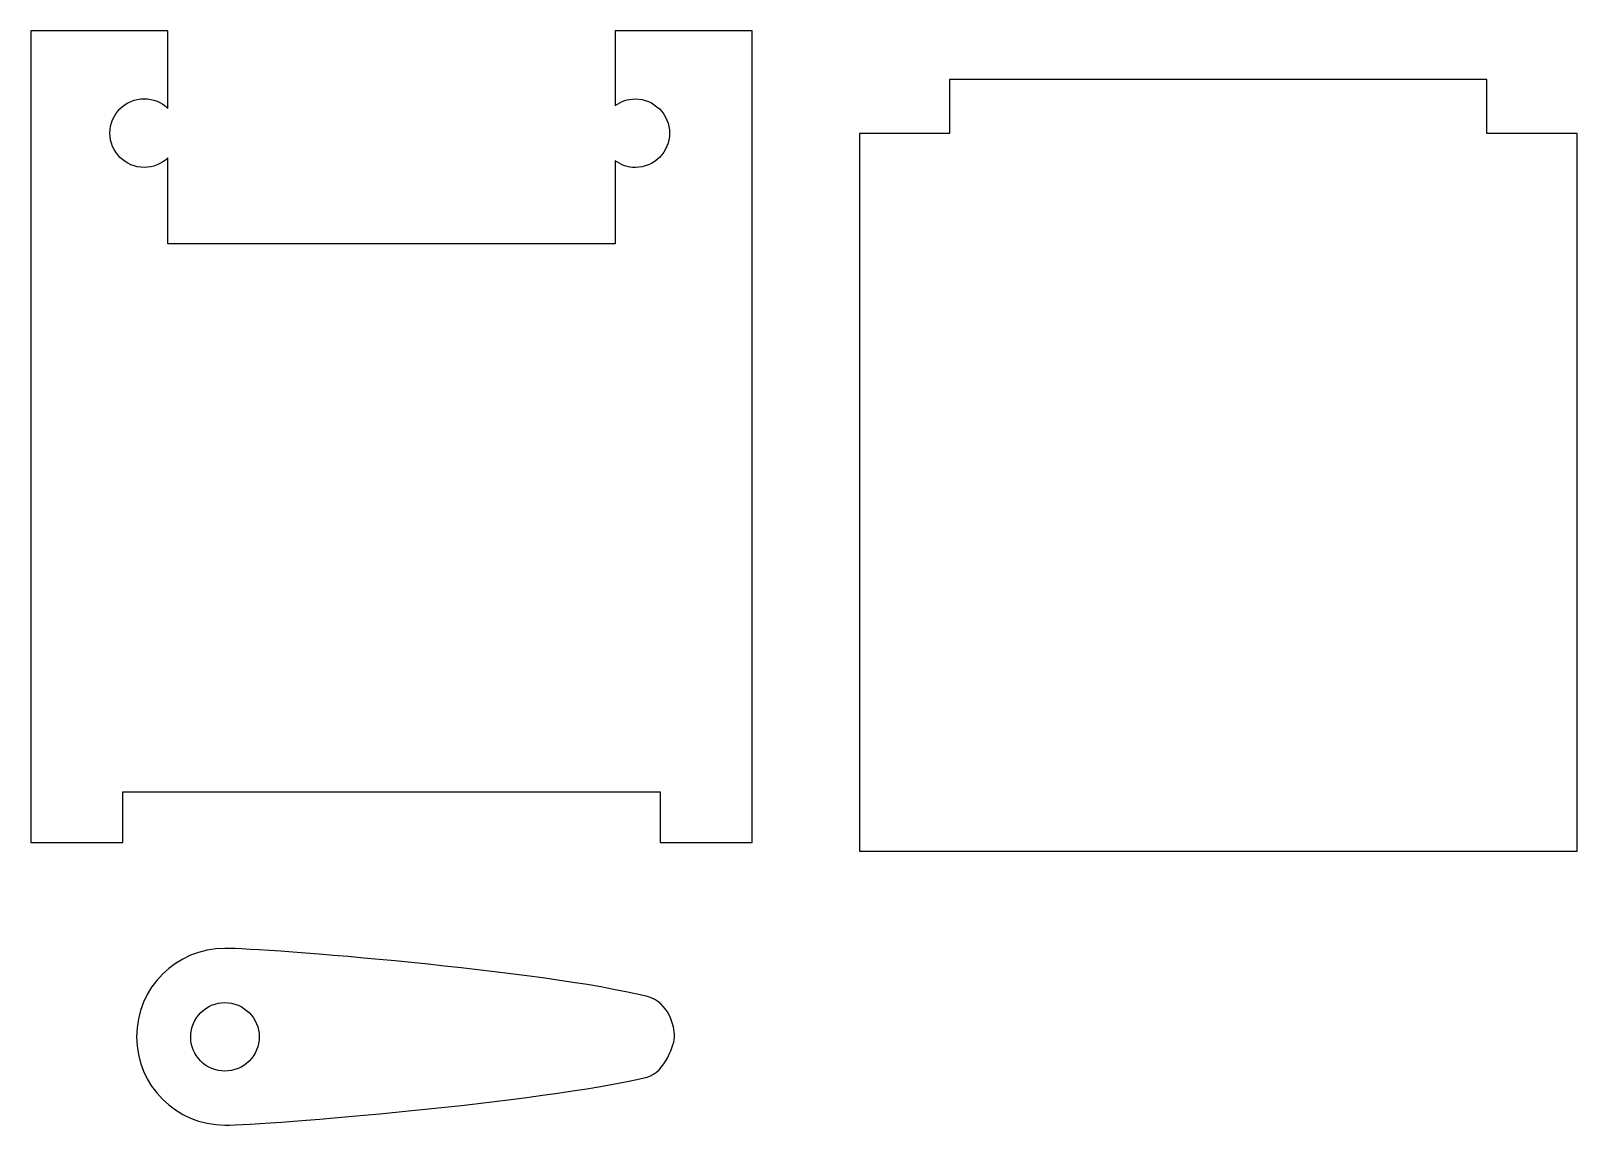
# Model space of a CAD drawing. Extents: x 0.1 to 85.8, y 0.1 to 60.8.
import ezdxf

# ---------------------------------------------------------------- set-up
doc = ezdxf.new("R2010")
doc.units = 0
doc.layers.add('Layer_1', color=7, linetype='CONTINUOUS')

msp = doc.modelspace()

# ---------------------------------------------------------------- linework, layer by layer
at = {"layer": 'Layer_1', "color": 7}
for p, q in [((0.1, 60.778914), (0.1, 15.779077)), ((7.700053, 60.778914), (0.1, 60.778914)), ((7.700053, 56.482535), (7.700053, 60.778914)), ((40.099624, 60.778914), (32.499571, 60.778914)), ((40.099624, 15.779077), (40.099624, 60.778914)), ((51.043645, 58.082762), (51.043645, 55.082945)), ((80.84337, 58.082762), (51.043645, 58.082762)), ((80.84337, 55.082945), (80.84337, 58.082762)), ((51.043645, 55.082945), (46.043434, 55.082945)), ((46.043434, 55.082945), (46.043434, 15.282791)), ((85.84358, 55.082945), (80.84337, 55.082945)), ((85.84358, 15.282791), (85.84358, 55.082945)), ((32.499571, 53.57677), (32.499571, 48.979117)), ((32.499571, 48.979117), (7.700053, 48.979117)), ((5.199947, 15.779077), (5.199947, 18.579422)), ((5.199947, 18.579422), (34.999678, 18.579422)), ((34.999678, 18.579422), (34.999678, 15.779077)), ((0.1, 15.779077), (5.199947, 15.779077)), ((34.999678, 15.779077), (40.099624, 15.779077)), ((46.043434, 15.282791), (85.84358, 15.282791)), ((12.758872, 4.991872), (12.758872, 4.991872)), ((35.797681, 5.043662), (35.797681, 5.043662))]:
    msp.add_line(p, q, dxfattribs=at)
for points in [[(32.499571, 60.778914), (32.499571, 60.778914), (32.499571, 56.637564), (32.499571, 56.637564)], [(4.482162, 55.11311), (4.482284, 56.165273), (5.332679, 57.018213), (6.381787, 57.01842)], [(6.381787, 57.01842), (6.873819, 57.017719), (7.346394, 56.825614), (7.700053, 56.482535)], [(32.499571, 56.637564), (32.823962, 56.877113), (33.216044, 57.006721), (33.618883, 57.007568)], [(33.618883, 57.007568), (34.121352, 57.007561), (34.603236, 56.807361), (34.95852, 56.451012)], [(34.95852, 56.451012), (35.313803, 56.094662), (35.51338, 55.611357), (35.513342, 55.107425)], [(6.381787, 53.207283), (5.332478, 53.20749), (4.481999, 54.060745), (4.482162, 55.11311)], [(35.513342, 55.107425), (35.51338, 54.603494), (35.313803, 54.120188), (34.95852, 53.763839)], [(7.700053, 53.740584), (7.345985, 53.398449), (6.873459, 53.20729), (6.381787, 53.207283)], [(7.700053, 48.979117), (7.700053, 48.979117), (7.700053, 53.740584), (7.700053, 53.740584)], [(33.618883, 53.207283), (33.216102, 53.20798), (32.824025, 53.337405), (32.499571, 53.57677)], [(34.95852, 53.763839), (34.603236, 53.40749), (34.121352, 53.207289), (33.618883, 53.207283)], [(10.858872, 9.900002), (8.152677, 9.900002), (5.958872, 7.706202), (5.958872, 5.000002)], [(34.288498, 7.221352), (28.459821, 8.692532), (13.043961, 9.900002), (10.858872, 9.900002)], [(8.958872, 4.991872), (8.958872, 6.041213), (9.809531, 6.891872), (10.858872, 6.891872)], [(10.858872, 6.891872), (11.362783, 6.891872), (11.846056, 6.691694), (12.202375, 6.335375)], [(35.797681, 5.043662), (35.794581, 5.540842), (35.478717, 6.920942), (34.288498, 7.221352)], [(12.202375, 6.335375), (12.558694, 5.979056), (12.758872, 5.495783), (12.758872, 4.991872)], [(5.958872, 5.000002), (5.958872, 2.2938), (8.152677, 0.1), (10.858872, 0.1)], [(9.515368, 3.648368), (9.159049, 4.004687), (8.958871, 4.48796), (8.958872, 4.991872)], [(12.758872, 4.991872), (12.758873, 4.48796), (12.558695, 4.004687), (12.202376, 3.648368)], [(34.270103, 2.76593), (35.279575, 3.01117), (35.800121, 4.64699), (35.797681, 5.043662)], [(10.858872, 3.09187), (10.35496, 3.09187), (9.871688, 3.292048), (9.515368, 3.648368)], [(12.202376, 3.648368), (11.846056, 3.292048), (11.362784, 3.09187), (10.858872, 3.09187)], [(10.858872, 0.1), (13.138974, 0.1), (28.428761, 1.34686), (34.270103, 2.76593)]]:
    msp.add_open_spline(points, degree=3, dxfattribs=at)

doc.saveas('drawing.dxf')
